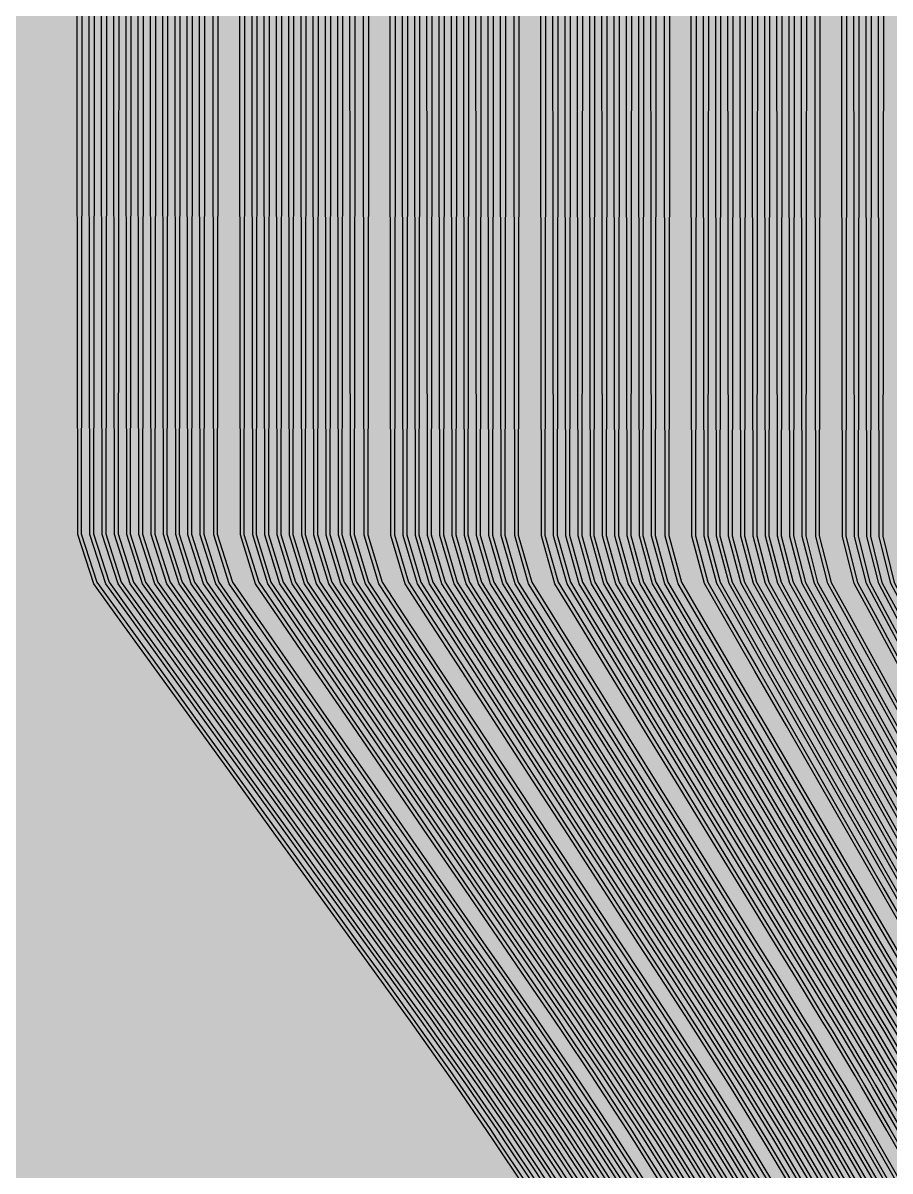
# Model space of a CAD drawing. Header units: metres. Extents: x -7220 to 10980, y -29667 to 1833.
# Drawn here: x -40 to 456, y -16541 to -15885 of the extents above; entities that cross this region are included whole.
import ezdxf

# ---------------------------------------------------------------- set-up
doc = ezdxf.new("R2010")
doc.units = ezdxf.units.M
doc.layers.add('Metal1', color=4, linetype='CONTINUOUS')
doc.layers.add('Polyimide', color=7, linetype='CONTINUOUS')

msp = doc.modelspace()

# ---------------------------------------------------------------- hatches: boundary and pattern name
at = {"layer": 'Polyimide'}
msp.add_hatch(color=7, dxfattribs=at).paths.add_polyline_path([(4099.45, -13861.55), (4142.64, -14152.77), (4214.18, -14438.35), (4313.36, -14715.55), (4439.24, -14981.69), (4590.59, -15234.21), (4765.97, -15470.68), (4963.68, -15688.82), (5181.82, -15886.53), (5418.29, -16061.91), (5670.81, -16213.26), (5936.95, -16339.14), (6214.15, -16438.32), (6499.73, -16509.85), (6790.95, -16553.05), (7085, -16567.5), (9980.38, -16567.5), (10058.79, -16571.35), (10136.45, -16582.87), (10212.6, -16601.95), (10286.52, -16628.4), (10357.49, -16661.96), (10424.83, -16702.32), (10487.89, -16749.09), (10546.06, -16801.81), (10598.78, -16859.98), (10645.55, -16923.04), (10685.91, -16990.38), (10719.48, -17061.35), (10745.93, -17135.27), (10765, -17211.43), (10776.52, -17289.08), (10780.38, -17367.5), (10780.38, -21957.3), (10741.61, -22012.91), (10705.97, -22070.59), (10673.58, -22130.14), (10644.53, -22191.39), (10618.92, -22254.16), (10596.82, -22318.25), (10578.3, -22383.46), (10563.41, -22449.6), (10552.21, -22516.46), (10544.72, -22583.84), (10540.97, -22651.53), (10540.97, -22719.32), (10544.72, -22787.01), (10552.21, -22854.38), (10563.41, -22921.24), (10578.3, -22987.38), (10596.82, -23052.6), (10618.92, -23116.68), (10644.53, -23179.45), (10673.58, -23240.71), (10705.97, -23300.26), (10741.61, -23357.93), (10780.38, -23413.54), (10780.38, -28667.5), (10776.52, -28745.91), (10765, -28823.57), (10745.93, -28899.73), (10719.48, -28973.65), (10685.91, -29044.62), (10645.55, -29111.96), (10598.78, -29175.01), (10546.06, -29233.19), (10487.89, -29285.91), (10424.83, -29332.68), (10357.49, -29373.04), (10286.52, -29406.6), (10212.6, -29433.05), (10136.45, -29452.13), (10058.79, -29463.65), (9980.38, -29467.5), (-6219.63, -29467.5), (-6298.04, -29463.65), (-6375.7, -29452.13), (-6451.85, -29433.05), (-6525.77, -29406.6), (-6596.74, -29373.04), (-6664.08, -29332.68), (-6727.14, -29285.91), (-6785.31, -29233.19), (-6838.03, -29175.01), (-6884.8, -29111.96), (-6925.16, -29044.62), (-6958.73, -28973.65), (-6985.18, -28899.73), (-7004.25, -28823.57), (-7015.77, -28745.91), (-7019.63, -28667.5), (-7019.63, -23426.32), (-6979.36, -23370.07), (-6942.33, -23311.63), (-6908.66, -23251.2), (-6878.45, -23188.96), (-6851.81, -23125.12), (-6828.81, -23059.88), (-6809.53, -22993.44), (-6794.04, -22926.02), (-6782.37, -22857.83), (-6774.57, -22789.09), (-6770.67, -22720.02), (-6770.67, -22650.84), (-6774.57, -22581.77), (-6782.37, -22513.03), (-6794.04, -22444.84), (-6809.53, -22377.42), (-6828.81, -22310.98), (-6851.81, -22245.74), (-6878.45, -22181.89), (-6908.66, -22119.66), (-6942.33, -22059.22), (-6979.36, -22000.79), (-7019.63, -21944.54), (-7019.63, -17367.5), (-7015.77, -17289.08), (-7004.25, -17211.43), (-6985.18, -17135.27), (-6958.73, -17061.35), (-6925.16, -16990.38), (-6884.8, -16923.04), (-6838.03, -16859.98), (-6785.31, -16801.81), (-6727.14, -16749.09), (-6664.08, -16702.32), (-6596.74, -16661.96), (-6525.77, -16628.4), (-6451.85, -16601.95), (-6375.7, -16582.87), (-6298.04, -16571.35), (-6219.63, -16567.5), (-3314, -16567.5), (-3019.95, -16553.05), (-2728.73, -16509.85), (-2443.15, -16438.32), (-2165.95, -16339.14), (-1899.81, -16213.26), (-1647.29, -16061.91), (-1410.82, -15886.53), (-1192.68, -15688.82), (-994.97, -15470.68), (-819.59, -15234.21), (-668.24, -14981.69), (-542.36, -14715.55), (-443.18, -14438.35), (-371.64, -14152.77), (-328.45, -13861.55), (-314, -13567.5), (-314, -13373.48), (-317.45, -13328.11), (-327.72, -13283.78), (-344.58, -13241.52), (-367.63, -13202.3), (-396.35, -13167.01), (-430.08, -13136.47), (-468.03, -13111.38), (-509.35, -13092.32), (-509.35, -13092.32), (-578.18, -13061.27), (-642.2, -13021.24), (-700.26, -12972.96), (-751.3, -12917.31), (-794.39, -12855.3), (-828.74, -12788.06), (-853.73, -12716.8), (-868.91, -12642.84), (-874, -12567.5), (-868.91, -12492.16), (-853.73, -12418.19), (-828.74, -12346.94), (-794.39, -12279.7), (-751.3, -12217.69), (-700.26, -12162.04), (-642.2, -12113.76), (-578.18, -12073.73), (-509.35, -12042.68), (-509.35, -12042.68), (-468.03, -12023.62), (-430.08, -11998.53), (-396.35, -11967.99), (-367.63, -11932.7), (-344.58, -11893.47), (-327.72, -11851.21), (-317.45, -11806.89), (-314, -11761.52), (-314, -11074.31), (-317.45, -11028.94), (-327.72, -10984.62), (-344.58, -10942.36), (-367.63, -10903.13), (-396.35, -10867.84), (-430.08, -10837.3), (-468.03, -10812.21), (-509.35, -10793.16), (-509.35, -10793.16), (-578.18, -10762.1), (-642.2, -10722.07), (-700.26, -10673.8), (-751.3, -10618.15), (-794.39, -10556.13), (-828.74, -10488.89), (-853.73, -10417.64), (-868.91, -10343.67), (-874, -10268.33), (-868.91, -10192.99), (-853.73, -10119.03), (-828.74, -10047.77), (-794.39, -9980.53), (-751.3, -9918.52), (-700.26, -9862.87), (-642.2, -9814.59), (-578.18, -9774.56), (-509.35, -9743.51), (-509.35, -9743.51), (-468.03, -9724.45), (-430.08, -9699.36), (-396.35, -9668.82), (-367.63, -9633.53), (-344.58, -9594.31), (-327.72, -9552.05), (-317.45, -9507.72), (-314, -9462.35), (-314, -8775.14), (-317.45, -8729.78), (-327.72, -8685.45), (-344.58, -8643.19), (-367.63, -8603.96), (-396.35, -8568.68), (-430.08, -8538.14), (-468.03, -8513.05), (-509.35, -8493.99), (-509.35, -8493.99), (-578.18, -8462.94), (-642.2, -8422.91), (-700.26, -8374.63), (-751.3, -8318.98), (-794.39, -8256.97), (-828.74, -8189.73), (-853.73, -8118.47), (-868.91, -8044.5), (-874, -7969.17), (-868.91, -7893.83), (-853.73, -7819.86), (-828.74, -7748.61), (-794.39, -7681.36), (-751.3, -7619.35), (-700.26, -7563.7), (-642.2, -7515.42), (-578.18, -7475.4), (-509.35, -7444.34), (-509.35, -7444.34), (-468.03, -7425.28), (-430.08, -7400.2), (-396.35, -7369.66), (-367.63, -7334.37), (-344.58, -7295.14), (-327.72, -7252.88), (-317.45, -7208.56), (-314, -7163.19), (-314, -6475.98), (-317.45, -6430.61), (-327.72, -6386.29), (-344.58, -6344.02), (-367.63, -6304.8), (-396.35, -6269.51), (-430.08, -6238.97), (-468.03, -6213.88), (-509.35, -6194.82), (-509.35, -6194.82), (-578.18, -6163.77), (-642.2, -6123.74), (-700.26, -6075.46), (-751.3, -6019.81), (-794.39, -5957.8), (-828.74, -5890.56), (-853.73, -5819.31), (-868.91, -5745.34), (-874, -5670), (-868.91, -5594.66), (-853.73, -5520.69), (-828.74, -5449.44), (-794.39, -5382.2), (-751.3, -5320.19), (-700.26, -5264.54), (-642.2, -5216.26), (-578.18, -5176.23), (-509.35, -5145.18), (-509.35, -5145.18), (-468.03, -5126.12), (-430.08, -5101.03), (-396.35, -5070.49), (-367.63, -5035.2), (-344.58, -4995.98), (-327.72, -4953.71), (-317.45, -4909.39), (-314, -4864.02), (-314, 380), (-314, 1532.5), (-269, 1532.5), (-268.78, 1525.63), (-268.1, 1518.79), (-266.98, 1512.02), (-265.42, 1505.32), (-263.43, 1498.75), (-261.01, 1492.32), (-258.17, 1486.06), (-254.93, 1480), (-251.3, 1474.17), (-247.3, 1468.58), (-242.94, 1463.27), (-238.25, 1458.25), (-233.23, 1453.56), (-227.92, 1449.2), (-222.33, 1445.2), (-216.5, 1441.57), (-210.44, 1438.33), (-204.18, 1435.49), (-197.75, 1433.07), (-191.18, 1431.08), (-184.48, 1429.52), (-177.71, 1428.4), (-170.87, 1427.72), (-164, 1427.5), (-157.13, 1427.72), (-150.29, 1428.4), (-143.52, 1429.52), (-136.82, 1431.08), (-130.25, 1433.07), (-123.82, 1435.49), (-117.56, 1438.33), (-111.5, 1441.57), (-105.67, 1445.2), (-100.08, 1449.2), (-94.77, 1453.56), (-89.75, 1458.25), (-85.06, 1463.27), (-80.7, 1468.58), (-76.7, 1474.17), (-73.07, 1480), (-69.83, 1486.06), (-66.99, 1492.32), (-64.57, 1498.75), (-62.58, 1505.32), (-61.02, 1512.02), (-59.9, 1518.79), (-59.22, 1525.63), (-59, 1532.5), (1786, 1532.5), (3835, 1532.5), (3835.21, 1539.04), (3835.86, 1545.55), (3836.92, 1552.01), (3838.41, 1558.38), (3840.31, 1564.64), (3842.61, 1570.77), (3845.31, 1576.73), (3848.4, 1582.5), (3851.85, 1588.06), (3855.66, 1593.38), (3859.82, 1598.43), (3864.29, 1603.21), (3869.07, 1607.68), (3874.12, 1611.84), (3879.44, 1615.65), (3885, 1619.1), (3890.77, 1622.19), (3896.73, 1624.89), (3902.86, 1627.19), (3909.12, 1629.09), (3915.49, 1630.58), (3921.95, 1631.64), (3928.46, 1632.29), (3935, 1632.5), (3941.54, 1632.29), (3948.05, 1631.64), (3954.51, 1630.58), (3960.88, 1629.09), (3967.14, 1627.19), (3973.27, 1624.89), (3979.23, 1622.19), (3985, 1619.1), (3990.56, 1615.65), (3995.88, 1611.84), (4000.93, 1607.68), (4005.71, 1603.21), (4010.18, 1598.43), (4014.34, 1593.38), (4018.15, 1588.06), (4021.6, 1582.5), (4024.69, 1576.73), (4027.39, 1570.77), (4029.69, 1564.64), (4031.59, 1558.38), (4033.08, 1552.01), (4034.14, 1545.55), (4034.79, 1539.04), (4035, 1532.5), (4085, 1532.5), (4085, 380), (4085, 330), (4085, -4864.02), (4088.45, -4909.39), (4098.72, -4953.71), (4115.58, -4995.98), (4138.63, -5035.2), (4167.35, -5070.49), (4201.08, -5101.03), (4239.03, -5126.12), (4280.35, -5145.18), (4280.35, -5145.18), (4349.18, -5176.23), (4413.2, -5216.26), (4471.26, -5264.54), (4522.3, -5320.19), (4565.39, -5382.2), (4599.74, -5449.44), (4624.73, -5520.69), (4639.91, -5594.66), (4645, -5670), (4639.91, -5745.34), (4624.73, -5819.31), (4599.74, -5890.56), (4565.39, -5957.8), (4522.3, -6019.81), (4471.26, -6075.46), (4413.2, -6123.74), (4349.18, -6163.77), (4280.35, -6194.82), (4239.03, -6213.88), (4201.08, -6238.97), (4167.35, -6269.51), (4138.63, -6304.8), (4115.58, -6344.02), (4098.72, -6386.29), (4088.45, -6430.61), (4085, -6475.98), (4085, -13567.5), (4099.45, -13861.55)])

# ---------------------------------------------------------------- linework, layer by layer
at = {"layer": 'Metal1'}
for points in [[(246.17, -16548.82), (229.63, -16523.96), (225.33, -16517.59), (208.25, -16492.73), (203.8, -16486.36), (186.18, -16461.5), (181.6, -16455.13), (163.59, -16430.17), (150, -16411.4), (127.39, -16380.15), (104.77, -16348.91), (82.15, -16317.67), (59.54, -16286.43), (36.92, -16255.19), (14.31, -16223.95), (0.64, -16205.08), (-8.52, -16176.86), (-9.25, -15692.12)], [(-5.75, -15692.12), (-6.48, -16176.53), (2.45, -16204.16), (15.93, -16222.78), (38.54, -16254.02), (61.16, -16285.26), (83.77, -16316.5), (106.39, -16347.74), (129.01, -16378.98), (151.62, -16410.22), (165.21, -16429), (183.23, -16453.96), (187.81, -16460.34), (205.44, -16485.21), (209.9, -16491.6), (226.98, -16516.47), (231.29, -16522.84), (247.83, -16547.72)], [(252.33, -16548.82), (235.85, -16523.96), (231.56, -16517.59), (214.54, -16492.73), (210.11, -16486.36), (192.55, -16461.5), (187.98, -16455.13), (170.03, -16430.17), (156.48, -16411.39), (133.94, -16380.15), (111.4, -16348.91), (88.86, -16317.67), (66.31, -16286.43), (43.77, -16255.19), (21.23, -16223.95), (7.61, -16205.08), (-1.52, -16176.87), (-2.25, -15692.12)], [(1.25, -15692.12), (0.52, -16176.55), (9.42, -16204.16), (22.85, -16222.78), (45.39, -16254.02), (67.94, -16285.26), (90.48, -16316.5), (113.02, -16347.74), (135.56, -16378.98), (158.1, -16410.22), (171.65, -16429), (189.61, -16453.96), (194.18, -16460.34), (211.75, -16485.21), (216.19, -16491.6), (233.22, -16516.47), (237.51, -16522.85), (254, -16547.72)], [(258.5, -16548.82), (242.07, -16523.96), (237.8, -16517.59), (220.83, -16492.73), (216.41, -16486.36), (198.91, -16461.5), (194.36, -16455.13), (176.46, -16430.16), (162.96, -16411.39), (140.49, -16380.15), (118.03, -16348.91), (95.56, -16317.67), (73.09, -16286.43), (50.62, -16255.19), (28.16, -16223.95), (14.58, -16205.08), (5.48, -16176.89), (4.75, -15692.12)], [(8.25, -15692.12), (7.52, -16176.57), (16.39, -16204.16), (29.78, -16222.78), (52.25, -16254.02), (74.72, -16285.26), (97.18, -16316.5), (119.65, -16347.74), (142.12, -16378.98), (164.59, -16410.23), (178.09, -16429), (195.98, -16453.96), (200.54, -16460.34), (218.05, -16485.21), (222.48, -16491.6), (239.45, -16516.47), (243.74, -16522.85), (260.17, -16547.72)], [(264.66, -16548.82), (248.29, -16523.95), (244.03, -16517.59), (227.12, -16492.73), (222.72, -16486.36), (205.27, -16461.49), (200.73, -16455.13), (182.9, -16430.16), (169.44, -16411.39), (147.05, -16380.15), (124.66, -16348.91), (102.26, -16317.67), (79.87, -16286.43), (57.47, -16255.19), (35.08, -16223.95), (21.55, -16205.07), (12.48, -16176.91), (11.75, -15692.12)], [(15.25, -15692.12), (14.52, -16176.59), (23.36, -16204.16), (36.71, -16222.78), (59.1, -16254.02), (81.49, -16285.26), (103.89, -16316.5), (126.28, -16347.74), (148.67, -16378.99), (171.07, -16410.23), (184.52, -16429), (202.36, -16453.97), (206.9, -16460.34), (224.36, -16485.22), (228.77, -16491.6), (245.69, -16516.47), (249.96, -16522.85), (266.34, -16547.72)], [(270.83, -16548.81), (254.51, -16523.95), (250.26, -16517.59), (233.41, -16492.73), (229.02, -16486.36), (211.63, -16461.49), (207.11, -16455.13), (189.33, -16430.16), (175.92, -16411.39), (153.6, -16380.15), (131.28, -16348.91), (108.96, -16317.67), (86.65, -16286.43), (64.33, -16255.19), (42.01, -16223.95), (28.52, -16205.07), (19.48, -16176.92), (18.75, -15692.12)], [(22.25, -15692.12), (21.52, -16176.61), (30.33, -16204.17), (43.63, -16222.78), (65.95, -16254.02), (88.27, -16285.26), (110.59, -16316.51), (132.91, -16347.75), (155.23, -16378.99), (177.55, -16410.23), (190.96, -16429), (208.74, -16453.97), (213.27, -16460.34), (230.66, -16485.22), (235.06, -16491.6), (251.92, -16516.47), (256.18, -16522.85), (272.5, -16547.72)], [(276.99, -16548.81), (260.73, -16523.95), (256.5, -16517.59), (239.7, -16492.72), (235.32, -16486.36), (217.99, -16461.49), (213.49, -16455.12), (195.77, -16430.16), (182.4, -16411.39), (160.16, -16380.15), (137.91, -16348.91), (115.67, -16317.67), (93.42, -16286.43), (71.18, -16255.18), (48.93, -16223.94), (35.49, -16205.07), (26.48, -16176.94), (25.75, -15692.12)], [(29.25, -15692.12), (28.52, -16176.62), (37.3, -16204.17), (50.56, -16222.78), (72.81, -16254.02), (95.05, -16285.27), (117.3, -16316.51), (139.54, -16347.75), (161.79, -16378.99), (184.03, -16410.23), (197.4, -16429), (215.12, -16453.97), (219.63, -16460.34), (236.97, -16485.22), (241.35, -16491.6), (258.16, -16516.47), (262.4, -16522.85), (278.67, -16547.73)], [(283.16, -16548.81), (266.95, -16523.95), (262.73, -16517.58), (245.99, -16492.72), (241.63, -16486.36), (224.35, -16461.49), (219.87, -16455.12), (202.21, -16430.16), (188.88, -16411.39), (166.71, -16380.15), (144.54, -16348.91), (122.37, -16317.67), (100.2, -16286.42), (78.03, -16255.18), (55.86, -16223.94), (42.46, -16205.07), (33.48, -16176.96), (32.75, -15692.12)], [(36.25, -15692.12), (35.52, -16176.64), (44.27, -16204.17), (57.49, -16222.79), (79.66, -16254.03), (101.83, -16285.27), (124, -16316.51), (146.17, -16347.75), (168.34, -16378.99), (190.52, -16410.23), (203.84, -16429), (221.5, -16453.97), (225.99, -16460.34), (243.27, -16485.22), (247.64, -16491.6), (264.39, -16516.47), (268.62, -16522.85), (284.84, -16547.73)], [(289.32, -16548.81), (273.17, -16523.95), (268.96, -16517.58), (252.28, -16492.72), (247.93, -16486.35), (230.71, -16461.49), (226.24, -16455.12), (208.64, -16430.16), (195.36, -16411.39), (173.27, -16380.15), (151.17, -16348.9), (129.07, -16317.66), (106.98, -16286.42), (84.88, -16255.18), (62.78, -16223.94), (49.43, -16205.07), (40.48, -16176.98), (39.75, -15692.12)], [(43.25, -15692.12), (42.52, -16176.66), (51.24, -16204.17), (64.41, -16222.79), (86.51, -16254.03), (108.61, -16285.27), (130.71, -16316.51), (152.8, -16347.75), (174.9, -16378.99), (197, -16410.23), (210.28, -16429), (227.88, -16453.97), (232.35, -16460.34), (249.58, -16485.22), (253.93, -16491.6), (270.63, -16516.47), (274.84, -16522.85), (291, -16547.73)], [(295.49, -16548.81), (279.39, -16523.94), (275.2, -16517.58), (258.56, -16492.72), (254.24, -16486.35), (237.08, -16461.48), (232.62, -16455.12), (215.08, -16430.16), (201.84, -16411.39), (179.82, -16380.14), (157.8, -16348.9), (135.78, -16317.66), (113.75, -16286.42), (91.73, -16255.18), (69.71, -16223.94), (56.4, -16205.07), (47.48, -16176.99), (46.75, -15692.12)], [(50.25, -15692.12), (49.52, -16176.68), (58.22, -16204.17), (71.34, -16222.79), (93.36, -16254.03), (115.39, -16285.27), (137.41, -16316.51), (159.43, -16347.75), (181.46, -16378.99), (203.48, -16410.23), (216.71, -16429.01), (234.26, -16453.97), (238.72, -16460.34), (255.89, -16485.22), (260.22, -16491.6), (276.86, -16516.48), (281.06, -16522.85), (297.17, -16547.73)], [(301.65, -16548.81), (285.6, -16523.94), (281.43, -16517.58), (264.85, -16492.72), (260.54, -16486.35), (243.44, -16461.48), (239, -16455.12), (221.51, -16430.15), (208.33, -16411.38), (186.38, -16380.14), (164.43, -16348.9), (142.48, -16317.66), (120.53, -16286.42), (98.58, -16255.18), (76.63, -16223.94), (63.37, -16205.07), (54.48, -16177.01), (53.75, -15692.12)], [(57.25, -15692.12), (56.52, -16176.69), (65.19, -16204.17), (78.27, -16222.79), (100.22, -16254.03), (122.17, -16285.27), (144.11, -16316.51), (166.06, -16347.75), (188.01, -16378.99), (209.96, -16410.23), (223.15, -16429.01), (240.63, -16453.97), (245.08, -16460.34), (262.19, -16485.22), (266.51, -16491.6), (283.1, -16516.48), (287.28, -16522.85), (303.34, -16547.73)], [(307.82, -16548.81), (291.82, -16523.94), (287.66, -16517.58), (271.14, -16492.72), (266.84, -16486.35), (249.8, -16461.48), (245.37, -16455.12), (227.95, -16430.15), (214.81, -16411.38), (192.93, -16380.14), (171.06, -16348.9), (149.18, -16317.66), (127.31, -16286.42), (105.43, -16255.18), (83.56, -16223.94), (70.34, -16205.07), (61.48, -16177.03), (60.75, -15692.12)], [(64.25, -15692.12), (63.52, -16176.71), (72.16, -16204.17), (85.19, -16222.79), (107.07, -16254.03), (128.94, -16285.27), (150.82, -16316.51), (172.69, -16347.75), (194.57, -16378.99), (216.44, -16410.24), (229.59, -16429.01), (247.01, -16453.97), (251.44, -16460.34), (268.5, -16485.22), (272.8, -16491.6), (289.33, -16516.48), (293.5, -16522.85), (309.5, -16547.73)], [(314.42, -16548.81), (298.5, -16523.94), (294.36, -16517.58), (277.92, -16492.71), (273.64, -16486.35), (256.67, -16461.48), (252.27, -16455.12), (234.92, -16430.15), (221.84, -16411.38), (200.07, -16380.14), (178.29, -16348.9), (156.52, -16317.66), (134.75, -16286.42), (112.98, -16255.18), (91.2, -16223.94), (78.05, -16205.07), (69.23, -16177.05), (68.5, -15692.12)], [(72, -15692.12), (71.27, -16176.73), (79.87, -16204.17), (92.84, -16222.79), (114.62, -16254.03), (136.39, -16285.27), (158.16, -16316.51), (179.94, -16347.76), (201.71, -16379), (223.48, -16410.24), (236.56, -16429.01), (253.91, -16453.98), (258.32, -16460.35), (275.29, -16485.23), (279.58, -16491.6), (296.03, -16516.48), (300.18, -16522.85), (316.11, -16547.73)], [(325.39, -16548.8), (309.75, -16523.93), (305.68, -16517.57), (289.52, -16492.7), (285.32, -16486.34), (268.65, -16461.47), (264.32, -16455.11), (247.28, -16430.14), (234.43, -16411.37), (213.03, -16380.13), (191.64, -16348.89), (170.25, -16317.65), (148.85, -16286.41), (127.46, -16255.17), (106.07, -16223.93), (93.15, -16205.06), (84.48, -16177.13), (83.75, -15692.12)], [(87.25, -15692.12), (86.52, -16176.82), (94.97, -16204.18), (107.72, -16222.8), (129.11, -16254.04), (150.5, -16285.28), (171.9, -16316.52), (193.29, -16347.76), (214.68, -16379), (236.08, -16410.24), (248.93, -16429.02), (265.97, -16453.98), (270.31, -16460.35), (286.99, -16485.23), (291.19, -16491.61), (307.36, -16516.49), (311.44, -16522.86), (327.09, -16547.74)], [(331.56, -16548.8), (315.97, -16523.93), (311.92, -16517.57), (295.81, -16492.7), (291.62, -16486.34), (275.01, -16461.47), (270.7, -16455.11), (253.72, -16430.14), (240.91, -16411.37), (219.59, -16380.13), (198.27, -16348.89), (176.95, -16317.65), (155.63, -16286.41), (134.31, -16255.17), (112.99, -16223.93), (100.12, -16205.06), (91.48, -16177.15), (90.75, -15692.12)], [(94.25, -15692.12), (93.52, -16176.84), (101.94, -16204.18), (114.65, -16222.8), (135.96, -16254.04), (157.28, -16285.28), (178.6, -16316.52), (199.92, -16347.76), (221.24, -16379), (242.56, -16410.25), (255.37, -16429.02), (272.35, -16453.98), (276.67, -16460.35), (293.29, -16485.23), (297.49, -16491.61), (313.6, -16516.49), (317.66, -16522.86), (333.26, -16547.74)], [(337.72, -16548.8), (322.19, -16523.92), (318.15, -16517.57), (302.1, -16492.7), (297.93, -16486.34), (281.37, -16461.47), (277.08, -16455.11), (260.15, -16430.14), (247.39, -16411.37), (226.14, -16380.13), (204.9, -16348.89), (183.65, -16317.65), (162.41, -16286.41), (141.16, -16255.17), (119.92, -16223.93), (107.09, -16205.06), (98.48, -16177.16), (97.75, -15692.12)], [(101.25, -15692.12), (100.52, -16176.86), (108.91, -16204.18), (121.57, -16222.8), (142.82, -16254.04), (164.06, -16285.28), (185.31, -16316.52), (206.55, -16347.77), (227.8, -16379.01), (249.04, -16410.25), (261.81, -16429.02), (278.73, -16453.99), (283.03, -16460.35), (299.6, -16485.24), (303.78, -16491.61), (319.83, -16516.49), (323.88, -16522.86), (339.42, -16547.74)], [(343.89, -16548.79), (328.4, -16523.92), (324.38, -16517.57), (308.39, -16492.7), (304.23, -16486.34), (287.73, -16461.46), (283.45, -16455.11), (266.59, -16430.14), (253.87, -16411.37), (232.7, -16380.13), (211.53, -16348.89), (190.36, -16317.65), (169.18, -16286.41), (148.01, -16255.17), (126.84, -16223.92), (114.06, -16205.06), (105.48, -16177.18), (104.75, -15692.12)], [(108.25, -15692.12), (107.52, -16176.87), (115.88, -16204.18), (128.5, -16222.8), (149.67, -16254.04), (170.84, -16285.28), (192.01, -16316.53), (213.18, -16347.77), (234.35, -16379.01), (255.52, -16410.25), (268.24, -16429.02), (285.11, -16453.99), (289.4, -16460.35), (305.9, -16485.24), (310.07, -16491.61), (326.07, -16516.49), (330.1, -16522.86), (345.59, -16547.74)], [(350.05, -16548.79), (334.62, -16523.92), (330.62, -16517.56), (314.68, -16492.7), (310.54, -16486.34), (294.09, -16461.46), (289.83, -16455.1), (273.02, -16430.14), (260.35, -16411.37), (239.25, -16380.13), (218.16, -16348.89), (197.06, -16317.65), (175.96, -16286.41), (154.86, -16255.16), (133.77, -16223.92), (121.03, -16205.05), (112.48, -16177.2), (111.75, -15692.12)], [(115.25, -15692.12), (114.52, -16176.89), (122.85, -16204.18), (135.43, -16222.8), (156.52, -16254.05), (177.62, -16285.29), (198.72, -16316.53), (219.81, -16347.77), (240.91, -16379.01), (262.01, -16410.25), (274.68, -16429.02), (291.49, -16453.99), (295.76, -16460.35), (312.21, -16485.24), (316.36, -16491.61), (332.3, -16516.49), (336.32, -16522.86), (351.76, -16547.75)], [(356.22, -16548.79), (340.84, -16523.92), (336.85, -16517.56), (320.97, -16492.69), (316.84, -16486.33), (300.46, -16461.46), (296.21, -16455.1), (279.46, -16430.14), (266.83, -16411.37), (245.81, -16380.13), (224.78, -16348.89), (203.76, -16317.64), (182.74, -16286.4), (161.72, -16255.16), (140.69, -16223.92), (128, -16205.05), (119.48, -16177.21), (118.75, -15692.12)], [(122.25, -15692.12), (121.52, -16176.91), (129.82, -16204.18), (142.35, -16222.81), (163.38, -16254.05), (184.4, -16285.29), (205.42, -16316.53), (226.44, -16347.77), (247.47, -16379.01), (268.49, -16410.25), (281.12, -16429.02), (297.87, -16453.99), (302.12, -16460.35), (318.52, -16485.24), (322.65, -16491.61), (338.54, -16516.49), (342.54, -16522.86), (357.92, -16547.75)], [(362.38, -16548.79), (347.06, -16523.92), (343.08, -16517.56), (327.26, -16492.69), (323.15, -16486.33), (306.82, -16461.46), (302.58, -16455.1), (285.9, -16430.14), (273.31, -16411.37), (252.36, -16380.13), (231.41, -16348.88), (210.46, -16317.64), (189.52, -16286.4), (168.57, -16255.16), (147.62, -16223.92), (134.97, -16205.05), (126.48, -16177.23), (125.75, -15692.12)], [(129.25, -15692.12), (128.52, -16176.93), (136.79, -16204.19), (149.28, -16222.81), (170.23, -16254.05), (191.18, -16285.29), (212.13, -16316.53), (233.07, -16347.77), (254.02, -16379.01), (274.97, -16410.25), (287.56, -16429.02), (304.25, -16453.99), (308.49, -16460.35), (324.82, -16485.24), (328.94, -16491.61), (344.77, -16516.49), (348.76, -16522.86), (364.09, -16547.75)], [(368.55, -16548.79), (353.28, -16523.91), (349.32, -16517.56), (333.55, -16492.69), (329.45, -16486.33), (313.18, -16461.46), (308.96, -16455.1), (292.33, -16430.13), (279.79, -16411.36), (258.92, -16380.12), (238.04, -16348.88), (217.17, -16317.64), (196.29, -16286.4), (175.42, -16255.16), (154.54, -16223.92), (141.94, -16205.05), (133.48, -16177.25), (132.75, -15692.12)], [(136.25, -15692.12), (135.52, -16176.94), (143.76, -16204.19), (156.21, -16222.81), (177.08, -16254.05), (197.96, -16285.29), (218.83, -16316.53), (239.7, -16347.77), (260.58, -16379.01), (281.45, -16410.25), (293.99, -16429.02), (310.62, -16453.99), (314.85, -16460.36), (331.13, -16485.24), (335.23, -16491.61), (351.01, -16516.5), (354.98, -16522.86), (370.26, -16547.75)], [(374.71, -16548.79), (359.5, -16523.91), (355.55, -16517.56), (339.84, -16492.69), (335.75, -16486.33), (319.54, -16461.45), (315.34, -16455.1), (298.77, -16430.13), (286.27, -16411.36), (265.47, -16380.12), (244.67, -16348.88), (223.87, -16317.64), (203.07, -16286.4), (182.27, -16255.16), (161.47, -16223.92), (148.91, -16205.05), (140.48, -16177.26), (139.75, -15692.12)], [(143.25, -15692.12), (142.52, -16176.96), (150.73, -16204.19), (163.13, -16222.81), (183.93, -16254.05), (204.73, -16285.29), (225.53, -16316.53), (246.33, -16347.77), (267.13, -16379.01), (287.94, -16410.26), (300.43, -16429.03), (317, -16453.99), (321.21, -16460.36), (337.43, -16485.24), (341.52, -16491.61), (357.25, -16516.5), (361.2, -16522.86), (376.42, -16547.75)], [(380.88, -16548.79), (365.72, -16523.91), (361.78, -16517.56), (346.12, -16492.69), (342.06, -16486.33), (325.9, -16461.45), (321.71, -16455.1), (305.2, -16430.13), (292.75, -16411.36), (272.02, -16380.12), (251.3, -16348.88), (230.57, -16317.64), (209.85, -16286.4), (189.12, -16255.16), (168.39, -16223.92), (155.88, -16205.05), (147.48, -16177.28), (146.75, -15692.12)], [(150.25, -15692.12), (149.52, -16176.98), (157.71, -16204.19), (170.06, -16222.81), (190.79, -16254.05), (211.51, -16285.29), (232.24, -16316.53), (252.96, -16347.77), (273.69, -16379.02), (294.42, -16410.26), (306.87, -16429.03), (323.38, -16454), (327.57, -16460.36), (343.74, -16485.25), (347.81, -16491.61), (363.48, -16516.5), (367.42, -16522.86), (382.59, -16547.75)], [(387.48, -16548.78), (372.4, -16523.91), (368.48, -16517.56), (352.9, -16492.68), (348.85, -16486.33), (332.77, -16461.45), (328.61, -16455.1), (312.18, -16430.13), (299.79, -16411.36), (279.16, -16380.12), (258.54, -16348.88), (237.91, -16317.64), (217.29, -16286.4), (196.66, -16255.16), (176.04, -16223.91), (163.58, -16205.05), (155.23, -16177.3), (154.5, -15692.12)], [(158, -15692.12), (157.27, -16177), (165.42, -16204.19), (177.71, -16222.81), (198.33, -16254.05), (218.96, -16285.29), (239.58, -16316.54), (260.21, -16347.78), (280.83, -16379.02), (301.46, -16410.26), (313.85, -16429.03), (330.28, -16454), (334.45, -16460.36), (350.53, -16485.25), (354.59, -16491.61), (370.18, -16516.5), (374.1, -16522.86), (389.2, -16547.75)], [(398.45, -16548.78), (383.64, -16523.9), (379.8, -16517.55), (364.5, -16492.67), (360.53, -16486.32), (344.75, -16461.44), (340.66, -16455.09), (324.54, -16430.12), (312.37, -16411.35), (292.13, -16380.11), (271.88, -16348.87), (251.64, -16317.63), (231.39, -16286.39), (211.15, -16255.15), (190.91, -16223.91), (178.68, -16205.04), (170.48, -16177.38), (169.75, -15692.12)], [(173.25, -15692.12), (172.52, -16177.08), (180.52, -16204.2), (192.58, -16222.82), (212.83, -16254.06), (233.07, -16285.3), (253.32, -16316.54), (273.56, -16347.78), (293.81, -16379.02), (314.05, -16410.27), (326.21, -16429.03), (342.34, -16454), (346.44, -16460.36), (362.23, -16485.25), (366.2, -16491.62), (381.51, -16516.51), (385.36, -16522.87), (400.18, -16547.76)], [(404.62, -16548.78), (389.86, -16523.9), (386.04, -16517.55), (370.79, -16492.67), (366.84, -16486.32), (351.11, -16461.44), (347.04, -16455.09), (330.97, -16430.12), (318.85, -16411.35), (298.68, -16380.11), (278.51, -16348.87), (258.34, -16317.63), (238.17, -16286.39), (218, -16255.15), (197.83, -16223.91), (185.65, -16205.04), (177.48, -16177.4), (176.75, -15692.12)], [(180.25, -15692.12), (179.52, -16177.1), (187.49, -16204.2), (199.51, -16222.82), (219.68, -16254.06), (239.85, -16285.3), (260.02, -16316.54), (280.19, -16347.79), (300.36, -16379.03), (320.53, -16410.27), (332.65, -16429.04), (348.72, -16454.01), (352.8, -16460.36), (368.53, -16485.26), (372.49, -16491.62), (387.74, -16516.51), (391.58, -16522.87), (406.34, -16547.76)], [(410.78, -16548.77), (396.08, -16523.89), (392.27, -16517.55), (377.08, -16492.67), (373.14, -16486.32), (357.47, -16461.44), (353.42, -16455.09), (337.41, -16430.12), (325.33, -16411.35), (305.24, -16380.11), (285.14, -16348.87), (265.04, -16317.63), (244.95, -16286.39), (224.85, -16255.15), (204.76, -16223.9), (192.62, -16205.04), (184.48, -16177.41), (183.75, -15692.12)], [(187.25, -15692.12), (186.52, -16177.12), (194.46, -16204.2), (206.44, -16222.82), (226.53, -16254.06), (246.63, -16285.3), (266.73, -16316.55), (286.82, -16347.79), (306.92, -16379.03), (327.02, -16410.27), (339.09, -16429.04), (355.1, -16454.01), (359.16, -16460.36), (374.84, -16485.26), (378.79, -16491.62), (393.98, -16516.51), (397.8, -16522.87), (412.51, -16547.76)], [(416.95, -16548.77), (402.3, -16523.89), (398.5, -16517.54), (383.37, -16492.67), (379.45, -16486.32), (363.84, -16461.43), (359.79, -16455.08), (343.84, -16430.12), (331.81, -16411.35), (311.79, -16380.11), (291.77, -16348.87), (271.75, -16317.63), (251.72, -16286.39), (231.7, -16255.14), (211.68, -16223.9), (199.59, -16205.04), (191.48, -16177.43), (190.75, -15692.12)], [(194.25, -15692.12), (193.52, -16177.13), (201.43, -16204.2), (213.36, -16222.82), (233.39, -16254.07), (253.41, -16285.31), (273.43, -16316.55), (293.45, -16347.79), (313.48, -16379.03), (333.5, -16410.27), (345.53, -16429.04), (361.48, -16454.01), (365.53, -16460.37), (381.14, -16485.26), (385.08, -16491.62), (400.22, -16516.51), (404.02, -16522.87), (418.68, -16547.77)], [(423.11, -16548.77), (408.52, -16523.89), (404.74, -16517.54), (389.66, -16492.66), (385.75, -16486.31), (370.2, -16461.43), (366.17, -16455.08), (350.28, -16430.11), (338.29, -16411.35), (318.35, -16380.11), (298.4, -16348.87), (278.45, -16317.62), (258.5, -16286.38), (238.55, -16255.14), (218.61, -16223.9), (206.56, -16205.04), (198.48, -16177.44), (197.75, -15692.12)], [(201.25, -15692.12), (200.52, -16177.15), (208.4, -16204.2), (220.29, -16222.83), (240.24, -16254.07), (260.19, -16285.31), (280.14, -16316.55), (300.08, -16347.79), (320.03, -16379.03), (339.98, -16410.27), (351.96, -16429.04), (367.86, -16454.01), (371.89, -16460.37), (387.45, -16485.26), (391.37, -16491.62), (406.45, -16516.51), (410.24, -16522.87), (424.84, -16547.77)], [(429.28, -16548.77), (414.74, -16523.89), (410.97, -16517.54), (395.95, -16492.66), (392.05, -16486.31), (376.56, -16461.43), (372.55, -16455.08), (356.71, -16430.11), (344.77, -16411.35), (324.9, -16380.11), (305.03, -16348.86), (285.15, -16317.62), (265.28, -16286.38), (245.4, -16255.14), (225.53, -16223.9), (213.53, -16205.04), (205.48, -16177.46), (204.75, -15692.12)], [(208.25, -15692.12), (207.52, -16177.17), (215.37, -16204.2), (227.22, -16222.83), (247.09, -16254.07), (266.97, -16285.31), (286.84, -16316.55), (306.71, -16347.79), (326.59, -16379.03), (346.46, -16410.27), (358.4, -16429.04), (374.24, -16454.01), (378.25, -16460.37), (393.76, -16485.26), (397.66, -16491.62), (412.69, -16516.51), (416.46, -16522.87), (431.01, -16547.77)], [(435.45, -16548.77), (420.96, -16523.89), (417.2, -16517.54), (402.24, -16492.66), (398.36, -16486.31), (382.92, -16461.43), (378.92, -16455.08), (363.15, -16430.11), (351.26, -16411.34), (331.46, -16380.1), (311.66, -16348.86), (291.86, -16317.62), (272.06, -16286.38), (252.26, -16255.14), (232.46, -16223.9), (220.5, -16205.03), (212.48, -16177.47), (211.75, -15692.12)], [(215.25, -15692.12), (214.52, -16177.18), (222.34, -16204.2), (234.14, -16222.83), (253.94, -16254.07), (273.74, -16285.31), (293.54, -16316.55), (313.34, -16347.79), (333.14, -16379.03), (352.94, -16410.27), (364.84, -16429.04), (380.61, -16454.01), (384.62, -16460.37), (400.06, -16485.26), (403.95, -16491.62), (418.92, -16516.52), (422.68, -16522.87), (437.18, -16547.77)], [(441.61, -16548.77), (427.18, -16523.88), (423.44, -16517.54), (408.53, -16492.66), (404.66, -16486.31), (389.28, -16461.43), (385.3, -16455.08), (369.59, -16430.11), (357.74, -16411.34), (338.01, -16380.1), (318.28, -16348.86), (298.56, -16317.62), (278.83, -16286.38), (259.11, -16255.14), (239.38, -16223.9), (227.47, -16205.03), (219.48, -16177.49), (218.75, -15692.12)], [(222.25, -15692.12), (221.52, -16177.2), (229.31, -16204.21), (241.07, -16222.83), (260.8, -16254.07), (280.52, -16285.31), (300.25, -16316.55), (319.97, -16347.79), (339.7, -16379.03), (359.43, -16410.28), (371.28, -16429.04), (386.99, -16454.01), (390.98, -16460.37), (406.37, -16485.26), (410.24, -16491.62), (425.16, -16516.52), (428.9, -16522.87), (443.34, -16547.77)], [(447.78, -16548.77), (433.4, -16523.88), (429.67, -16517.54), (414.82, -16492.66), (410.97, -16486.31), (395.64, -16461.42), (391.68, -16455.08), (376.02, -16430.11), (364.22, -16411.34), (344.56, -16380.1), (324.91, -16348.86), (305.26, -16317.62), (285.61, -16286.38), (265.96, -16255.14), (246.31, -16223.9), (234.44, -16205.03), (226.48, -16177.5), (225.75, -15692.12)], [(229.25, -15692.12), (228.52, -16177.22), (236.28, -16204.21), (248, -16222.83), (267.65, -16254.07), (287.3, -16285.31), (306.95, -16316.55), (326.61, -16347.8), (346.26, -16379.04), (365.91, -16410.28), (377.71, -16429.04), (393.37, -16454.02), (397.34, -16460.37), (412.67, -16485.27), (416.53, -16491.63), (431.39, -16516.52), (435.12, -16522.88), (449.51, -16547.77)], [(453.94, -16548.77), (439.62, -16523.88), (435.9, -16517.54), (421.11, -16492.65), (417.27, -16486.31), (402, -16461.42), (398.05, -16455.08), (382.46, -16430.11), (370.7, -16411.34), (351.12, -16380.1), (331.54, -16348.86), (311.96, -16317.62), (292.39, -16286.38), (272.81, -16255.14), (253.23, -16223.89), (241.41, -16205.03), (233.48, -16177.52), (232.75, -15692.12)], [(236.25, -15692.12), (235.52, -16177.23), (243.25, -16204.21), (254.93, -16222.83), (274.5, -16254.07), (294.08, -16285.31), (313.66, -16316.56), (333.24, -16347.8), (352.81, -16379.04), (372.39, -16410.28), (384.15, -16429.05), (399.75, -16454.02), (403.71, -16460.37), (418.98, -16485.27), (422.82, -16491.63), (437.63, -16516.52), (441.35, -16522.88), (455.68, -16547.77)], [(460.54, -16548.76), (446.29, -16523.88), (442.6, -16517.53), (427.88, -16492.65), (424.06, -16486.31), (408.88, -16461.42), (404.95, -16455.07), (389.43, -16430.1), (377.73, -16411.34), (358.26, -16380.1), (338.78, -16348.86), (319.3, -16317.62), (299.83, -16286.37), (280.35, -16255.13), (260.88, -16223.89), (249.12, -16205.03), (241.23, -16177.54), (240.5, -15692.12)], [(244, -15692.12), (243.27, -16177.25), (250.96, -16204.21), (262.57, -16222.83), (282.05, -16254.08), (301.53, -16285.32), (321, -16316.56), (340.48, -16347.8), (359.95, -16379.04), (379.43, -16410.28), (391.13, -16429.05), (406.65, -16454.02), (410.58, -16460.37), (425.77, -16485.27), (429.6, -16491.63), (444.32, -16516.52), (448.02, -16522.88), (462.28, -16547.78)], [(471.52, -16548.76), (457.54, -16523.87), (453.92, -16517.53), (439.49, -16492.64), (435.75, -16486.3), (420.85, -16461.41), (417, -16455.07), (401.79, -16430.1), (390.32, -16411.33), (371.22, -16380.09), (352.13, -16348.85), (333.03, -16317.61), (313.93, -16286.37), (294.84, -16255.13), (275.74, -16223.89), (264.21, -16205.02), (256.48, -16177.62), (255.75, -15692.12)], [(259.25, -15692.12), (258.52, -16177.34), (266.06, -16204.22), (277.45, -16222.84), (296.55, -16254.08), (315.64, -16285.32), (334.74, -16316.57), (353.83, -16347.81), (372.93, -16379.05), (392.03, -16410.29), (403.5, -16429.05), (418.71, -16454.03), (422.57, -16460.38), (437.47, -16485.28), (441.21, -16491.63), (455.66, -16516.53), (459.28, -16522.88), (473.26, -16547.78)], [(477.68, -16548.75), (463.76, -16523.87), (460.16, -16517.53), (445.78, -16492.64), (442.05, -16486.3), (427.22, -16461.41), (423.38, -16455.06), (408.23, -16430.1), (396.8, -16411.33), (377.78, -16380.09), (358.76, -16348.85), (339.73, -16317.61), (320.71, -16286.37), (301.69, -16255.12), (282.67, -16223.88), (271.18, -16205.02), (263.48, -16177.63), (262.75, -15692.12)], [(266.25, -15692.12), (265.52, -16177.35), (273.03, -16204.22), (284.38, -16222.84), (303.4, -16254.08), (322.42, -16285.33), (341.44, -16316.57), (360.46, -16347.81), (379.49, -16379.05), (398.51, -16410.29), (409.93, -16429.06), (425.09, -16454.03), (428.93, -16460.38), (443.77, -16485.28), (447.5, -16491.63), (461.89, -16516.53), (465.5, -16522.88), (479.43, -16547.78)], [(483.85, -16548.75), (469.98, -16523.86), (466.39, -16517.52), (452.06, -16492.64), (448.35, -16486.3), (433.58, -16461.4), (429.76, -16455.06), (414.66, -16430.09), (403.28, -16411.33), (384.33, -16380.09), (365.38, -16348.85), (346.44, -16317.61), (327.49, -16286.36), (308.54, -16255.12), (289.59, -16223.88), (278.15, -16205.02), (270.48, -16177.65), (269.75, -15692.12)], [(273.25, -15692.12), (272.52, -16177.37), (280.01, -16204.22), (291.3, -16222.85), (310.25, -16254.09), (329.2, -16285.33), (348.15, -16316.57), (367.09, -16347.81), (386.04, -16379.05), (404.99, -16410.29), (416.37, -16429.06), (431.47, -16454.03), (435.29, -16460.38), (450.08, -16485.28), (453.79, -16491.63), (468.13, -16516.53), (471.72, -16522.88), (485.6, -16547.79)], [(490.01, -16548.75), (476.2, -16523.86), (472.62, -16517.52), (458.35, -16492.64), (454.66, -16486.29), (439.94, -16461.4), (436.13, -16455.06), (421.1, -16430.09), (409.76, -16411.33), (390.89, -16380.09), (372.01, -16348.84), (353.14, -16317.6), (334.27, -16286.36), (315.39, -16255.12), (296.52, -16223.88), (285.12, -16205.02), (277.48, -16177.66), (276.75, -15692.12)], [(280.25, -15692.12), (279.52, -16177.38), (286.98, -16204.22), (298.23, -16222.85), (317.1, -16254.09), (335.98, -16285.33), (354.85, -16316.57), (373.72, -16347.81), (392.6, -16379.05), (411.47, -16410.29), (422.81, -16429.06), (437.85, -16454.03), (441.66, -16460.38), (456.38, -16485.28), (460.09, -16491.63), (474.36, -16516.53), (477.94, -16522.88), (491.76, -16547.79)], [(496.18, -16548.75), (482.42, -16523.86), (478.86, -16517.52), (464.64, -16492.63), (460.96, -16486.29), (446.3, -16461.4), (442.51, -16455.06), (427.53, -16430.09), (416.24, -16411.32), (397.44, -16380.08), (378.64, -16348.84), (359.84, -16317.6), (341.04, -16286.36), (322.24, -16255.12), (303.44, -16223.88), (292.09, -16205.02), (284.48, -16177.68), (283.75, -15692.12)], [(287.25, -15692.12), (286.52, -16177.4), (293.95, -16204.22), (305.16, -16222.85), (323.96, -16254.09), (342.76, -16285.33), (361.56, -16316.57), (380.35, -16347.81), (399.15, -16379.05), (417.95, -16410.29), (429.25, -16429.06), (444.23, -16454.03), (448.02, -16460.38), (462.69, -16485.28), (466.38, -16491.64), (480.6, -16516.54), (484.16, -16522.89), (497.93, -16547.79)], [(502.34, -16548.75), (488.64, -16523.86), (485.09, -16517.52), (470.93, -16492.63), (467.27, -16486.29), (452.66, -16461.4), (448.89, -16455.06), (433.97, -16430.09), (422.72, -16411.32), (404, -16380.08), (385.27, -16348.84), (366.54, -16317.6), (347.82, -16286.36), (329.09, -16255.12), (310.37, -16223.88), (299.06, -16205.02), (291.48, -16177.69), (290.75, -15692.12)], [(294.25, -15692.12), (293.52, -16177.41), (300.92, -16204.22), (312.08, -16222.85), (330.81, -16254.09), (349.53, -16285.33), (368.26, -16316.57), (386.99, -16347.81), (405.71, -16379.05), (424.44, -16410.3), (435.68, -16429.06), (450.6, -16454.03), (454.38, -16460.38), (469, -16485.28), (472.67, -16491.64), (486.83, -16516.54), (490.39, -16522.89), (504.1, -16547.79)], [(508.51, -16548.75), (494.86, -16523.86), (491.32, -16517.52), (477.22, -16492.63), (473.57, -16486.29), (459.02, -16461.4), (455.26, -16455.06), (440.4, -16430.09), (429.2, -16411.32), (410.55, -16380.08), (391.9, -16348.84), (373.25, -16317.6), (354.6, -16286.36), (335.94, -16255.12), (317.29, -16223.88), (306.03, -16205.02), (298.48, -16177.71), (297.75, -15692.12)], [(301.25, -15692.12), (300.52, -16177.43), (307.89, -16204.22), (319.01, -16222.85), (337.66, -16254.09), (356.31, -16285.33), (374.96, -16316.57), (393.62, -16347.81), (412.27, -16379.06), (430.92, -16410.3), (442.12, -16429.06), (456.98, -16454.04), (460.75, -16460.38), (475.3, -16485.29), (478.96, -16491.64), (493.07, -16516.54), (496.61, -16522.89), (510.26, -16547.79)], [(514.67, -16548.75), (501.07, -16523.85), (497.56, -16517.52), (483.51, -16492.63), (479.88, -16486.29), (465.38, -16461.39), (461.64, -16455.06), (446.84, -16430.09), (435.68, -16411.32), (417.1, -16380.08), (398.53, -16348.84), (379.95, -16317.6), (361.37, -16286.36), (342.79, -16255.12), (324.22, -16223.87), (313, -16205.01), (305.48, -16177.72), (304.75, -15692.12)], [(308.25, -15692.12), (307.52, -16177.45), (314.86, -16204.22), (325.94, -16222.85), (344.51, -16254.09), (363.09, -16285.33), (381.67, -16316.58), (400.25, -16347.82), (418.82, -16379.06), (437.4, -16410.3), (448.56, -16429.06), (463.36, -16454.04), (467.11, -16460.38), (481.61, -16485.29), (485.25, -16491.64), (499.3, -16516.54), (502.83, -16522.89), (516.43, -16547.79)], [(520.84, -16548.74), (507.29, -16523.85), (503.79, -16517.52), (489.8, -16492.63), (486.18, -16486.29), (471.75, -16461.39), (468.02, -16455.05), (453.28, -16430.08), (442.16, -16411.32), (423.66, -16380.08), (405.16, -16348.84), (386.65, -16317.6), (368.15, -16286.36), (349.65, -16255.11), (331.14, -16223.87), (319.97, -16205.01), (312.48, -16177.74), (311.75, -15692.12)], [(315.25, -15692.12), (314.52, -16177.46), (321.83, -16204.23), (332.86, -16222.85), (351.37, -16254.1), (369.87, -16285.34), (388.37, -16316.58), (406.88, -16347.82), (425.38, -16379.06), (443.88, -16410.3), (455, -16429.07), (469.74, -16454.04), (473.47, -16460.38), (487.91, -16485.29), (491.54, -16491.64), (505.54, -16516.54), (509.05, -16522.89), (522.6, -16547.79)], [(527, -16548.74), (513.51, -16523.85), (510.02, -16517.51), (496.09, -16492.62), (492.48, -16486.28), (478.11, -16461.39), (474.39, -16455.05), (459.71, -16430.08), (448.64, -16411.32), (430.21, -16380.08), (411.78, -16348.84), (393.35, -16317.59), (374.93, -16286.35), (356.5, -16255.11), (338.07, -16223.87), (326.94, -16205.01), (319.48, -16177.75), (318.75, -15692.12)], [(322.25, -15692.12), (321.52, -16177.48), (328.8, -16204.23), (339.79, -16222.86), (358.22, -16254.1), (376.65, -16285.34), (395.08, -16316.58), (413.51, -16347.82), (431.94, -16379.06), (450.36, -16410.3), (461.43, -16429.07), (476.12, -16454.04), (479.84, -16460.38), (494.22, -16485.29), (497.83, -16491.64), (511.77, -16516.54), (515.27, -16522.89), (528.76, -16547.8)], [(533.61, -16548.74), (520.19, -16523.85), (516.72, -16517.51), (502.86, -16492.62), (499.28, -16486.28), (484.98, -16461.39), (481.29, -16455.05), (466.69, -16430.08), (455.68, -16411.32), (437.35, -16380.07), (419.02, -16348.83), (400.7, -16317.59), (382.37, -16286.35), (364.04, -16255.11), (345.71, -16223.87), (334.65, -16205.01), (327.23, -16177.77), (326.5, -15692.12)], [(330, -15692.12), (329.27, -16177.5), (336.51, -16204.23), (347.44, -16222.86), (365.77, -16254.1), (384.09, -16285.34), (402.42, -16316.58), (420.75, -16347.82), (439.08, -16379.06), (457.4, -16410.3), (468.41, -16429.07), (483.01, -16454.04), (486.71, -16460.39), (501.01, -16485.29), (504.61, -16491.64), (518.47, -16516.54), (521.95, -16522.89), (535.37, -16547.8)], [(544.58, -16548.73), (531.44, -16523.84), (528.04, -16517.5), (514.47, -16492.61), (510.96, -16486.27), (496.96, -16461.38), (493.34, -16455.04), (479.04, -16430.07), (468.26, -16411.31), (450.32, -16380.07), (432.37, -16348.83), (414.42, -16317.58), (396.47, -16286.34), (378.53, -16255.1), (360.58, -16223.86), (349.75, -16205), (342.48, -16177.85), (341.75, -15692.12)], [(345.25, -15692.12), (344.52, -16177.58), (351.61, -16204.23), (362.31, -16222.87), (380.26, -16254.11), (398.21, -16285.35), (416.16, -16316.59), (434.1, -16347.83), (452.05, -16379.07), (470, -16410.31), (480.78, -16429.08), (495.08, -16454.05), (498.7, -16460.39), (512.71, -16485.3), (516.22, -16491.65), (529.8, -16516.55), (533.2, -16522.9), (546.35, -16547.81)], [(550.74, -16548.73), (537.66, -16523.83), (534.28, -16517.5), (520.76, -16492.61), (517.26, -16486.27), (503.32, -16461.37), (499.72, -16455.04), (485.48, -16430.07), (474.74, -16411.31), (456.87, -16380.06), (439, -16348.82), (421.13, -16317.58), (403.25, -16286.34), (385.38, -16255.1), (367.51, -16223.86), (356.72, -16205), (349.48, -16177.86), (348.75, -15692.12)], [(352.25, -15692.12), (351.52, -16177.59), (358.58, -16204.24), (369.24, -16222.87), (387.11, -16254.11), (404.99, -16285.35), (422.86, -16316.59), (440.73, -16347.83), (458.61, -16379.07), (476.48, -16410.31), (487.22, -16429.08), (501.46, -16454.05), (505.06, -16460.39), (519.01, -16485.3), (522.51, -16491.65), (536.04, -16516.55), (539.42, -16522.9), (552.52, -16547.81)], [(556.91, -16548.73), (543.88, -16523.83), (540.51, -16517.5), (527.05, -16492.61), (523.57, -16486.27), (509.68, -16461.37), (506.1, -16455.04), (491.92, -16430.07), (481.23, -16411.3), (463.43, -16380.06), (445.63, -16348.82), (427.83, -16317.58), (410.03, -16286.34), (392.23, -16255.1), (374.43, -16223.86), (363.69, -16205), (356.48, -16177.87), (355.75, -15692.12)], [(359.25, -15692.12), (358.52, -16177.61), (365.55, -16204.24), (376.17, -16222.87), (393.97, -16254.11), (411.77, -16285.35), (429.57, -16316.59), (447.36, -16347.83), (465.16, -16379.07), (482.96, -16410.31), (493.65, -16429.08), (507.84, -16454.05), (511.43, -16460.39), (525.32, -16485.3), (528.8, -16491.65), (542.27, -16516.56), (545.65, -16522.9), (558.68, -16547.81)], [(563.07, -16548.73), (550.1, -16523.83), (546.74, -16517.5), (533.34, -16492.6), (529.87, -16486.27), (516.04, -16461.37), (512.47, -16455.04), (498.35, -16430.07), (487.71, -16411.3), (469.98, -16380.06), (452.26, -16348.82), (434.53, -16317.58), (416.81, -16286.34), (399.08, -16255.1), (381.36, -16223.86), (370.66, -16205), (363.48, -16177.89), (362.75, -15692.12)], [(366.25, -15692.12), (365.52, -16177.62), (372.52, -16204.24), (383.09, -16222.87), (400.82, -16254.11), (418.54, -16285.35), (436.27, -16316.59), (453.99, -16347.83), (471.72, -16379.07), (489.45, -16410.32), (500.09, -16429.08), (514.22, -16454.05), (517.79, -16460.39), (531.62, -16485.3), (535.1, -16491.65), (548.51, -16516.56), (551.87, -16522.9), (564.85, -16547.81)], [(569.24, -16548.73), (556.32, -16523.83), (552.98, -16517.5), (539.63, -16492.6), (536.18, -16486.27), (522.4, -16461.37), (518.85, -16455.04), (504.79, -16430.06), (494.19, -16411.3), (476.53, -16380.06), (458.88, -16348.82), (441.23, -16317.58), (423.58, -16286.34), (405.93, -16255.1), (388.28, -16223.86), (377.63, -16205), (370.48, -16177.9), (369.75, -15692.12)], [(373.25, -15692.12), (372.52, -16177.64), (379.49, -16204.24), (390.02, -16222.87), (407.67, -16254.11), (425.32, -16285.35), (442.97, -16316.59), (460.63, -16347.84), (478.28, -16379.08), (495.93, -16410.32), (506.53, -16429.08), (520.59, -16454.06), (524.15, -16460.39), (537.93, -16485.31), (541.39, -16491.65), (554.74, -16516.56), (558.09, -16522.9), (571.02, -16547.81)], [(575.4, -16548.73), (562.53, -16523.82), (559.21, -16517.5), (545.92, -16492.6), (542.48, -16486.27), (528.77, -16461.37), (525.23, -16455.04), (511.22, -16430.06), (500.67, -16411.3), (483.09, -16380.06), (465.51, -16348.82), (447.94, -16317.58), (430.36, -16286.34), (412.78, -16255.1), (395.21, -16223.85), (384.6, -16205), (377.48, -16177.92), (376.75, -15692.12)], [(380.25, -15692.12), (379.52, -16177.65), (386.47, -16204.24), (396.95, -16222.87), (414.53, -16254.11), (432.1, -16285.36), (449.68, -16316.6), (467.26, -16347.84), (484.83, -16379.08), (502.41, -16410.32), (512.97, -16429.08), (526.97, -16454.06), (530.52, -16460.4), (544.24, -16485.31), (547.68, -16491.65), (560.98, -16516.56), (564.31, -16522.9), (577.18, -16547.81)], [(581.57, -16548.72), (568.75, -16523.82), (565.44, -16517.49), (552.21, -16492.6), (548.78, -16486.27), (535.13, -16461.36), (531.6, -16455.03), (517.66, -16430.06), (507.15, -16411.3), (489.64, -16380.06), (472.14, -16348.82), (454.64, -16317.58), (437.14, -16286.33), (419.63, -16255.09), (402.13, -16223.85), (391.57, -16205), (384.48, -16177.93), (383.75, -15692.12)], [(387.25, -15692.12), (386.52, -16177.67), (393.44, -16204.24), (403.88, -16222.88), (421.38, -16254.12), (438.88, -16285.36), (456.38, -16316.6), (473.89, -16347.84), (491.39, -16379.08), (508.89, -16410.32), (519.4, -16429.08), (533.35, -16454.06), (536.88, -16460.4), (550.54, -16485.31), (553.97, -16491.65), (567.21, -16516.56), (570.53, -16522.9), (583.35, -16547.81)], [(587.73, -16548.72), (574.97, -16523.82), (571.68, -16517.49), (558.49, -16492.59), (555.09, -16486.26), (541.49, -16461.36), (537.98, -16455.03), (524.09, -16430.06), (513.63, -16411.3), (496.2, -16380.06), (478.77, -16348.81), (461.34, -16317.57), (443.91, -16286.33), (426.48, -16255.09), (409.06, -16223.85), (398.54, -16204.99), (391.48, -16177.94), (390.75, -15692.12)], [(394.25, -15692.12), (393.52, -16177.68), (400.41, -16204.24), (410.8, -16222.88), (428.23, -16254.12), (445.66, -16285.36), (463.09, -16316.6), (480.52, -16347.84), (497.95, -16379.08), (515.37, -16410.32), (525.84, -16429.09), (539.73, -16454.06), (543.24, -16460.4), (556.85, -16485.31), (560.26, -16491.65), (573.45, -16516.56), (576.75, -16522.9), (589.52, -16547.82)], [(593.9, -16548.72), (581.19, -16523.82), (577.91, -16517.49), (564.78, -16492.59), (561.39, -16486.26), (547.85, -16461.36), (544.36, -16455.03), (530.53, -16430.06), (520.11, -16411.29), (502.75, -16380.05), (485.4, -16348.81), (468.04, -16317.57), (450.69, -16286.33), (433.33, -16255.09), (415.98, -16223.85), (405.51, -16204.99), (398.48, -16177.96), (397.75, -15692.12)], [(401.25, -15692.12), (400.52, -16177.7), (407.38, -16204.25), (417.73, -16222.88), (435.08, -16254.12), (452.44, -16285.36), (469.79, -16316.6), (487.15, -16347.84), (504.5, -16379.08), (521.86, -16410.32), (532.28, -16429.09), (546.11, -16454.06), (549.61, -16460.4), (563.15, -16485.31), (566.55, -16491.65), (579.68, -16516.56), (582.97, -16522.9), (595.68, -16547.82)], [(600.07, -16548.72), (587.41, -16523.82), (584.14, -16517.49), (571.07, -16492.59), (567.7, -16486.26), (554.21, -16461.36), (550.73, -16455.03), (536.97, -16430.06), (526.59, -16411.29), (509.31, -16380.05), (492.03, -16348.81), (474.75, -16317.57), (457.47, -16286.33), (440.19, -16255.09), (422.91, -16223.85), (412.48, -16204.99), (405.48, -16177.97), (404.75, -15692.12)], [(408.25, -15692.12), (407.52, -16177.71), (414.35, -16204.25), (424.66, -16222.88), (441.94, -16254.12), (459.22, -16285.36), (476.5, -16316.6), (493.78, -16347.84), (511.06, -16379.08), (528.34, -16410.33), (538.72, -16429.09), (552.49, -16454.06), (555.97, -16460.4), (569.46, -16485.31), (572.84, -16491.65), (585.92, -16516.57), (589.19, -16522.9), (601.85, -16547.82)], [(606.67, -16548.72), (594.09, -16523.81), (590.84, -16517.49), (577.85, -16492.59), (574.49, -16486.26), (561.08, -16461.35), (557.63, -16455.03), (543.94, -16430.05), (533.62, -16411.29), (516.44, -16380.05), (499.27, -16348.81), (482.09, -16317.57), (464.91, -16286.33), (447.73, -16255.09), (430.55, -16223.85), (420.18, -16204.99), (413.23, -16177.99), (412.5, -15692.12)], [(416, -15692.12), (415.27, -16177.73), (422.06, -16204.25), (432.3, -16222.88), (449.48, -16254.12), (466.66, -16285.36), (483.84, -16316.6), (501.02, -16347.85), (518.2, -16379.09), (535.38, -16410.33), (545.69, -16429.09), (559.38, -16454.07), (562.84, -16460.4), (576.25, -16485.32), (579.62, -16491.66), (592.62, -16516.57), (595.87, -16522.91), (608.46, -16547.82)], [(617.64, -16548.71), (605.34, -16523.8), (602.16, -16517.48), (589.45, -16492.58), (586.17, -16486.25), (573.06, -16461.34), (569.68, -16455.02), (556.3, -16430.04), (546.21, -16411.28), (529.41, -16380.04), (512.61, -16348.8), (495.81, -16317.56), (479.02, -16286.32), (462.22, -16255.08), (445.42, -16223.84), (435.28, -16204.98), (428.48, -16178.06), (427.75, -15692.12)], [(431.25, -15692.12), (430.52, -16177.81), (437.16, -16204.25), (447.18, -16222.89), (463.98, -16254.13), (480.78, -16285.37), (497.58, -16316.61), (514.37, -16347.85), (531.17, -16379.09), (547.97, -16410.34), (558.06, -16429.1), (571.45, -16454.07), (574.83, -16460.41), (587.95, -16485.32), (591.23, -16491.66), (603.95, -16516.58), (607.13, -16522.91), (619.44, -16547.83)], [(623.8, -16548.71), (611.56, -16523.8), (608.4, -16517.48), (595.74, -16492.57), (592.48, -16486.25), (579.42, -16461.34), (576.06, -16455.02), (562.73, -16430.04), (552.69, -16411.28), (535.97, -16380.04), (519.24, -16348.8), (502.52, -16317.56), (485.79, -16286.32), (469.07, -16255.08), (452.34, -16223.84), (442.25, -16204.98), (435.48, -16178.07), (434.75, -15692.12)], [(438.25, -15692.12), (437.52, -16177.82), (444.13, -16204.26), (454.11, -16222.89), (470.83, -16254.13), (487.56, -16285.37), (504.28, -16316.61), (521, -16347.86), (537.73, -16379.1), (554.45, -16410.34), (564.5, -16429.1), (577.83, -16454.08), (581.19, -16460.41), (594.25, -16485.33), (597.52, -16491.66), (610.18, -16516.58), (613.35, -16522.91), (625.6, -16547.83)], [(629.97, -16548.71), (617.78, -16523.8), (614.63, -16517.48), (602.03, -16492.57), (598.78, -16486.25), (585.79, -16461.34), (582.44, -16455.02), (569.17, -16430.04), (559.17, -16411.28), (542.52, -16380.04), (525.87, -16348.8), (509.22, -16317.56), (492.57, -16286.32), (475.92, -16255.08), (459.27, -16223.83), (449.22, -16204.98), (442.48, -16178.09), (441.75, -15692.12)], [(445.25, -15692.12), (444.52, -16177.84), (451.1, -16204.26), (461.03, -16222.89), (477.68, -16254.13), (494.33, -16285.38), (510.98, -16316.62), (527.64, -16347.86), (544.29, -16379.1), (560.94, -16410.34), (570.94, -16429.1), (584.2, -16454.08), (587.56, -16460.41), (600.56, -16485.33), (603.81, -16491.66), (616.42, -16516.58), (619.57, -16522.91), (631.77, -16547.83)], [(636.14, -16548.7), (623.99, -16523.8), (620.86, -16517.48), (608.32, -16492.57), (605.09, -16486.25), (592.15, -16461.34), (588.81, -16455.01), (575.61, -16430.04), (565.65, -16411.28), (549.08, -16380.04), (532.5, -16348.8), (515.92, -16317.56), (499.35, -16286.31), (482.77, -16255.07), (466.19, -16223.83), (456.19, -16204.98), (449.48, -16178.1), (448.75, -15692.12)], [(452.25, -15692.12), (451.52, -16177.85), (458.07, -16204.26), (467.96, -16222.9), (484.54, -16254.14), (501.11, -16285.38), (517.69, -16316.62), (534.27, -16347.86), (550.84, -16379.1), (567.42, -16410.34), (577.37, -16429.1), (590.58, -16454.08), (593.92, -16460.41), (606.86, -16485.33), (610.11, -16491.66), (622.65, -16516.58), (625.79, -16522.91), (637.94, -16547.83)]]:
    msp.add_lwpolyline(points, dxfattribs=at)

doc.saveas('drawing.dxf')
